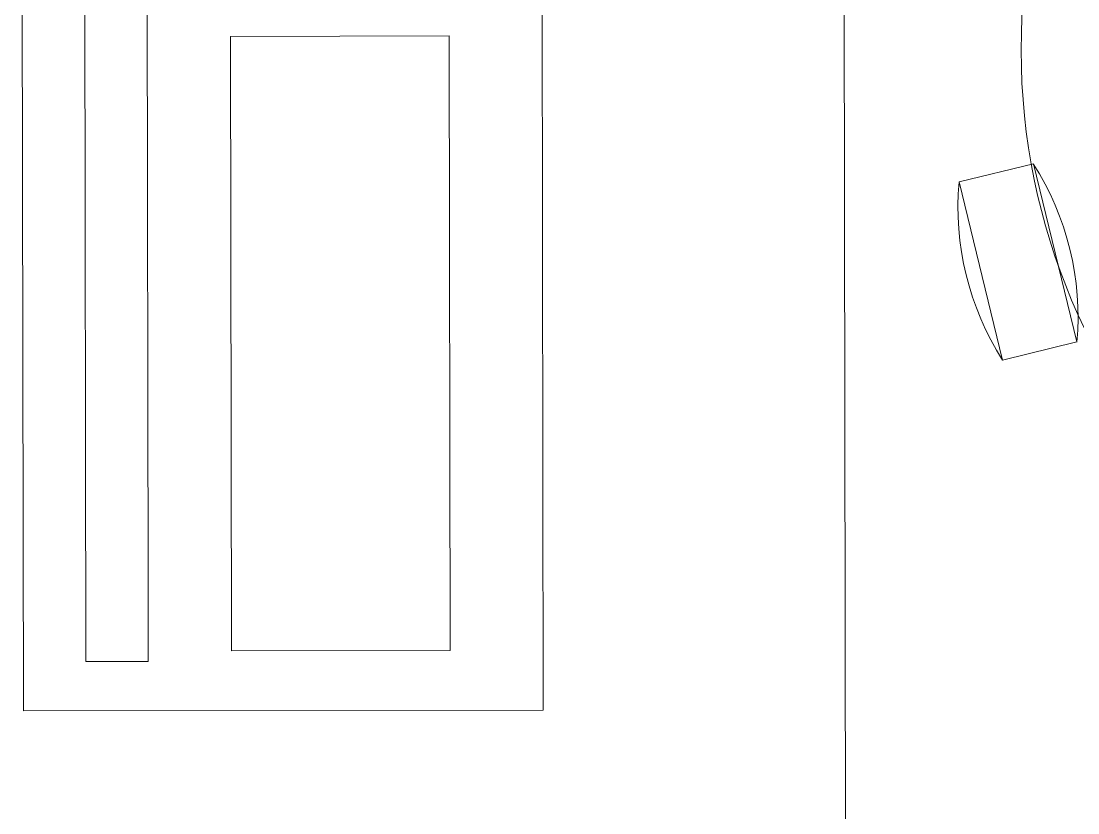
# Model space of a CAD drawing. Header units: inches. Extents: x -246178 to 57169, y -29325 to 19878.
# Drawn here: x 41307.9 to 41653.4, y -11716.3 to -11457.3 of the extents above; entities that cross this region are included whole.
import ezdxf

# ---------------------------------------------------------------- set-up
doc = ezdxf.new("R2010")
doc.units = ezdxf.units.IN
doc.header["$LTSCALE"] = 25
doc.header["$MEASUREMENT"] = 0
doc.layers.get('0').update_dxf_attribs({"color": 8})
doc.layers.add('00-Ground Floor$0$LOADING', color=253, linetype='Continuous', lineweight=5)

# ---------------------------------------------------------------- blocks, each defined once
blk = doc.blocks.new('00-Ground Floor$0$HF10037-P')
for p, q in [((0, 0), (-0.01424, -0.05828)), ((0, 0), (0.02429, -0.00594)), ((0.02429, -0.00594), (0.01004, -0.06422)), ((-0.01424, -0.05828), (0.01004, -0.06422))]:
    blk.add_line(p, q)
blk.add_circle((0.21605, -0.1014), 0.21)
for centre, start, end in [((0.07788, -0.04992), 147.3419, 185.1912), ((-0.06784, -0.0143), 327.3419, 5.1912)]:
    blk.add_arc(centre, 0.0925, start, end)
blk = doc.blocks.new('00-Ground Floor$0$workstation')
at = {"layer": '00-Ground Floor$0$LOADING'}
for p, q in [((2854.35, -994.87, 0), (2854.249, -1055.87, 0)), ((2827.457, -1004.855, 0), (2827.383, -1049.855, 0)), ((2827.457, -1004.855, 0), (2844.457, -1004.883, 0)), ((2844.457, -1004.883, 0), (2844.383, -1049.883, 0)), ((2829.442, -1039.863, 0), (2829.498, -1006.47, 0)), ((2829.498, -1006.47, 0), (2831.541, -1006.474, 0)), ((2831.541, -1006.474, 0), (2831.537, -1008.969, 0)), ((2834.231, -1026.922, 0), (2834.264, -1006.819, 0)), ((2834.264, -1006.819, 0), (2841.415, -1006.831, 0)), ((2841.415, -1006.831, 0), (2841.382, -1026.934, 0)), ((2831.537, -1008.969, 0), (2831.485, -1039.866, 0)), ((2841.382, -1026.934, 0), (2834.231, -1026.922, 0))]:
    blk.add_line(p, q, dxfattribs=at)

msp = doc.modelspace()

# ---------------------------------------------------------------- block references
at = {"layer": '00-Ground Floor$0$LOADING', "rotation": 180}
for name, p, xscale, yscale, zscale in [('00-Ground Floor$0$workstation', (13034.07, -21731.53, 0), -10, 10, 10), ('00-Ground Floor$0$HF10037-P', (41628.82, -11568.24, 0), -1000, 1000, 1000)]:
    msp.add_blockref(name, p, dxfattribs=dict(at, xscale=xscale, yscale=yscale, zscale=zscale))

doc.saveas('drawing.dxf')
